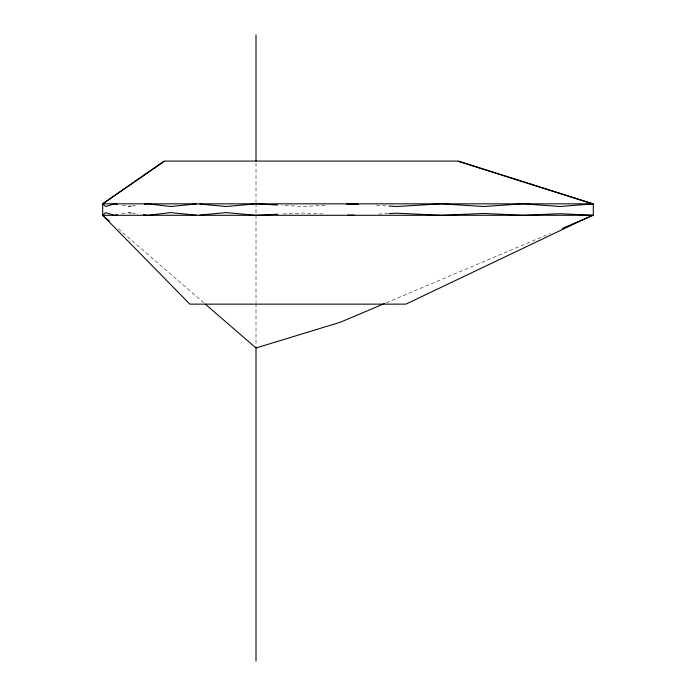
<?xml version="1.0" encoding="UTF-8"?>
<svg xmlns="http://www.w3.org/2000/svg" width="696" height="696" viewBox="0 0 696 696"><rect width="100%" height="100%" fill="white"/><g stroke="black" fill="none" stroke-linecap="round" stroke-linejoin="round"><path stroke-width="0.52" stroke-dasharray="3.48 2.61" d="M386.332 302.786L550.31 233.465M121.452 213.95L127.516 212.802M131.709 206.059L137.008 205.32M325.084 205.294L303.665 206.512L282.002 205.294M283.089 214.003L303.665 213.019L324.014 214.003M378.624 214.029L389.325 213.55M376.484 205.329L389.325 206.077M131.709 213.063L138.069 213.95M122.461 205.364L127.516 206.321M118.303 228.793L203.719 302.734M256.006 163.125L256.006 202.275M256.006 203.363L256.006 302.325M256.006 303.413L256.006 345.825"/><path stroke-width="1.04" d="M199.9 215.29L592.313 215.29L405.89 304.135L189.834 304.135L102.695 215.29L105.635 212.619L114.361 215.29L117.398 214.716M109.263 220.98L102.695 215.29L102.695 203.832L164.021 161.081M117.398 204.406L114.361 203.832L105.635 206.512L102.695 203.832L164.778 161.081L457.359 161.081L592.313 203.832L199.9 203.832M384.331 303.63L340.335 322.231L256.006 348L205.364 304.161M562.307 228.392L593.305 215.29L593.305 203.832L458.386 161.081M128.534 206.512L130.648 206.207M144.42 204.285L147.596 203.832L170.833 206.512L197.342 203.832L226.096 206.512L256.006 203.832L277.669 205.05M593.305 203.832L560.054 206.512L523.34 203.832L483.598 206.512L441.264 203.832L396.824 206.512L389.325 206.077M346.504 204.076L358.283 204.267M277.669 214.255L256.006 215.29L226.096 212.619L197.342 215.29L170.833 212.619L147.596 215.29L143.359 214.699M353.994 215.142L347.574 215.134M389.325 213.55L396.824 213.211L441.264 215.29L483.598 213.463L523.34 215.29L560.054 213.707L593.305 215.29M102.695 203.832L196.777 203.832M102.695 215.29L196.777 215.29M128.534 212.619L130.648 212.915M256.006 34.8L256.006 160.95M256.006 346.913L256.006 661.2"/></g></svg>
